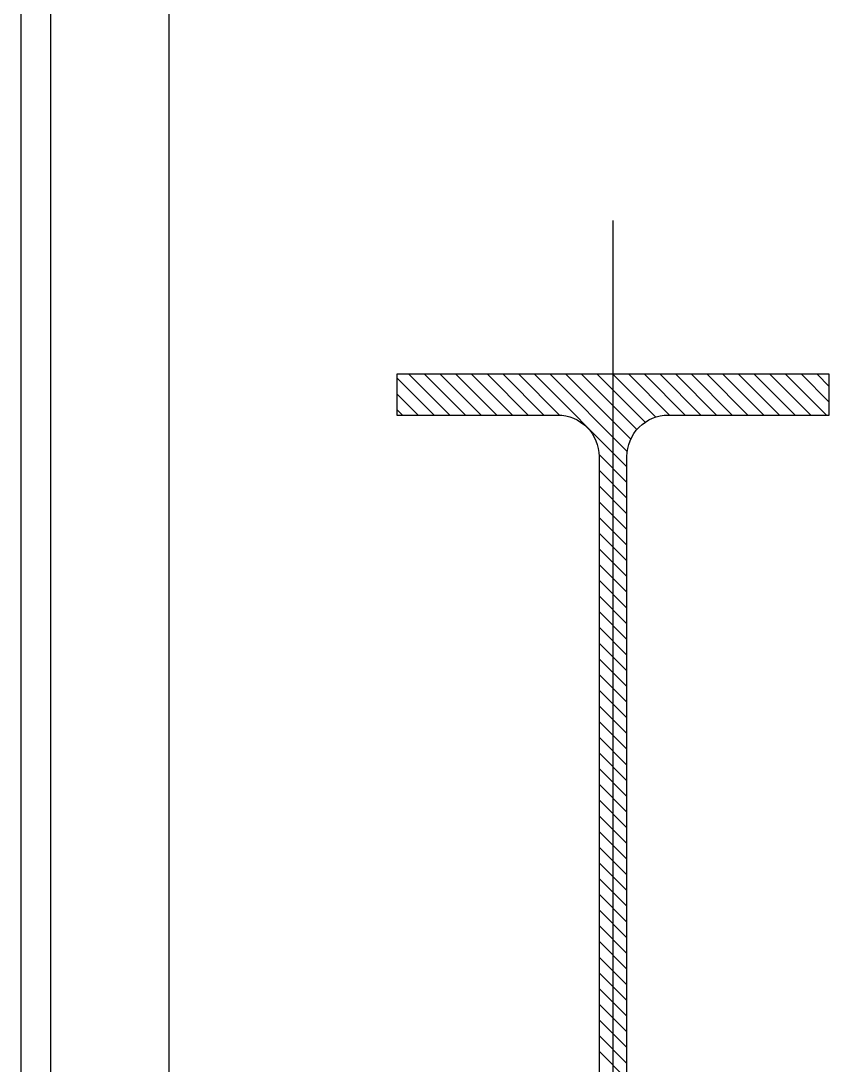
# Model space of a CAD drawing. Extents: x -0.04 to 2.29, y -0.5 to 2.03.
# Drawn here: x 0.85 to 0.9865, y 0.7833 to 0.9597 of the extents above; entities that cross this region are included whole.
import ezdxf

# ---------------------------------------------------------------- set-up
doc = ezdxf.new("R2010")
doc.units = 0
doc.header["$LTSCALE"] = 0.1
doc.linetypes.add('AUSGEZOGEN', pattern=[0])
doc.linetypes.add('USM-STRPUKLEIN', pattern=[0])
doc.layers.get('0').update_dxf_attribs({"linetype": 'AUSGEZOGEN'})
for name, color, linetype in [('AUSSEN35', 2, 'AUSGEZOGEN'), ('AUSSEN50', 1, 'AUSGEZOGEN'), ('SCHRAFF', 4, 'AUSGEZOGEN'), ('USM-SPKLEIN25', 3, 'USM-STRPUKLEIN')]:
    doc.layers.add(name, color=color, linetype=linetype)

# ---------------------------------------------------------------- blocks, each defined once
blk = doc.blocks.new('*X')
at = {"color": 0}
for p, q in [((0.271, 1.11316), (0.2641, 1.12006)), ((0.271, 1.11581), (0.26631, 1.1205)), ((0.271, 1.11846), (0.26896, 1.1205)), ((0.271, 1.11051), (0.2641, 1.11741)), ((0.271, 1.10786), (0.2641, 1.11476)), ((0.271, 1.10521), (0.2641, 1.11211)), ((0.271, 1.10255), (0.2641, 1.10945)), ((0.271, 1.0999), (0.2641, 1.1068)), ((0.271, 1.09725), (0.2641, 1.10415)), ((0.271, 1.0946), (0.2641, 1.1015)), ((0.271, 1.09195), (0.2641, 1.09885)), ((0.271, 1.0893), (0.2641, 1.0962)), ((0.271, 1.08665), (0.2641, 1.09355)), ((0.271, 1.08399), (0.26377, 1.09122)), ((0.271, 1.08134), (0.2629, 1.08944)), ((0.271, 1.07339), (0.25798, 1.08641)), ((0.271, 1.07604), (0.26004, 1.087)), ((0.271, 1.07869), (0.26166, 1.08803)), ((0.15667, 1.08165), (0.15197, 1.08635)), ((0.15932, 1.08165), (0.15462, 1.08635)), ((0.16197, 1.08165), (0.15727, 1.08635)), ((0.16463, 1.08165), (0.15993, 1.08635)), ((0.16728, 1.08165), (0.16258, 1.08635)), ((0.16993, 1.08165), (0.16523, 1.08635)), ((0.17258, 1.08165), (0.16788, 1.08635)), ((0.17523, 1.08165), (0.17053, 1.08635)), ((0.17788, 1.08165), (0.17318, 1.08635)), ((0.18054, 1.08165), (0.17584, 1.08635)), ((0.18319, 1.08165), (0.17849, 1.08635)), ((0.18584, 1.08165), (0.18114, 1.08635)), ((0.18849, 1.08165), (0.18379, 1.08635)), ((0.19114, 1.08165), (0.18644, 1.08635)), ((0.19379, 1.08165), (0.18909, 1.08635)), ((0.19645, 1.08165), (0.19175, 1.08635)), ((0.1991, 1.08165), (0.1944, 1.08635)), ((0.20175, 1.08165), (0.19705, 1.08635)), ((0.2044, 1.08165), (0.1997, 1.08635)), ((0.20705, 1.08165), (0.20235, 1.08635)), ((0.2097, 1.08165), (0.205, 1.08635)), ((0.21236, 1.08165), (0.20766, 1.08635)), ((0.21501, 1.08165), (0.21031, 1.08635)), ((0.21766, 1.08165), (0.21296, 1.08635)), ((0.22031, 1.08165), (0.21561, 1.08635)), ((0.22296, 1.08165), (0.21826, 1.08635)), ((0.22561, 1.08165), (0.22091, 1.08635)), ((0.22827, 1.08165), (0.22357, 1.08635)), ((0.23092, 1.08165), (0.22622, 1.08635)), ((0.23357, 1.08165), (0.22887, 1.08635)), ((0.23622, 1.08165), (0.23152, 1.08635)), ((0.23887, 1.08165), (0.23417, 1.08635)), ((0.24152, 1.08165), (0.23682, 1.08635)), ((0.24418, 1.08165), (0.23948, 1.08635)), ((0.24683, 1.08165), (0.24213, 1.08635)), ((0.24948, 1.08165), (0.24478, 1.08635)), ((0.25213, 1.08165), (0.24743, 1.08635)), ((0.25478, 1.08165), (0.25008, 1.08635)), ((0.25744, 1.08164), (0.25273, 1.08635)), ((0.271, 1.07074), (0.25539, 1.08635)), ((0.271, 1.06808), (0.26409, 1.07499)), ((0.271, 1.06543), (0.2641, 1.07233)), ((0.271, 1.06278), (0.2641, 1.06968)), ((0.271, 1.06013), (0.2641, 1.06703)), ((0.271, 1.05748), (0.2641, 1.06438)), ((0.271, 1.05483), (0.2641, 1.06173)), ((0.271, 1.05217), (0.2641, 1.05907)), ((0.271, 1.04952), (0.2641, 1.05642)), ((0.27037, 1.0475), (0.2641, 1.05377)), ((0.26772, 1.0475), (0.2641, 1.05112)), ((0.26507, 1.0475), (0.2641, 1.04847))]:
    blk.add_line(p, q, dxfattribs=at)

msp = doc.modelspace()

# ---------------------------------------------------------------- linework, layer by layer
at = {"layer": 'AUSSEN35', "color": 0}
msp.add_line((0.85, 1.178), (0.85, 0.604), dxfattribs=at)
at = {"layer": 'AUSSEN50', "color": 0}
for p, q in [((0.855, 1.074), (0.855, 0.694)), ((0.875, 1.074), (0.875, 0.694))]:
    msp.add_line(p, q, dxfattribs=at)
msp.add_lwpolyline([(0.9135, 0.8931), (0.94065, 0.8931, -0.414214), (0.94765, 0.8861), (0.94765, 0.7739, -0.414214), (0.94065, 0.7669), (0.9135, 0.7669), (0.9135, 0.76), (0.9865, 0.76), (0.9865, 0.7669), (0.95935, 0.7669, -0.414214), (0.95235, 0.7739), (0.95235, 0.8861, -0.414214), (0.95935, 0.8931), (0.9865, 0.8931), (0.9865, 0.9), (0.9135, 0.9)], format="xyb", close=True, dxfattribs=at)
at = {"layer": 'USM-SPKLEIN25', "color": 0}
msp.add_line((0.95, 0.92596), (0.95, 0.609), dxfattribs=at)

# ---------------------------------------------------------------- block references
at = {"layer": 'SCHRAFF', "color": 0, "xscale": -1, "rotation": 270}
msp.add_blockref('*X', (-0.134, 0.629), dxfattribs=at)
msp.add_blockref('*X', (-0.134, 0.629), dxfattribs=at)

doc.saveas('drawing.dxf')
